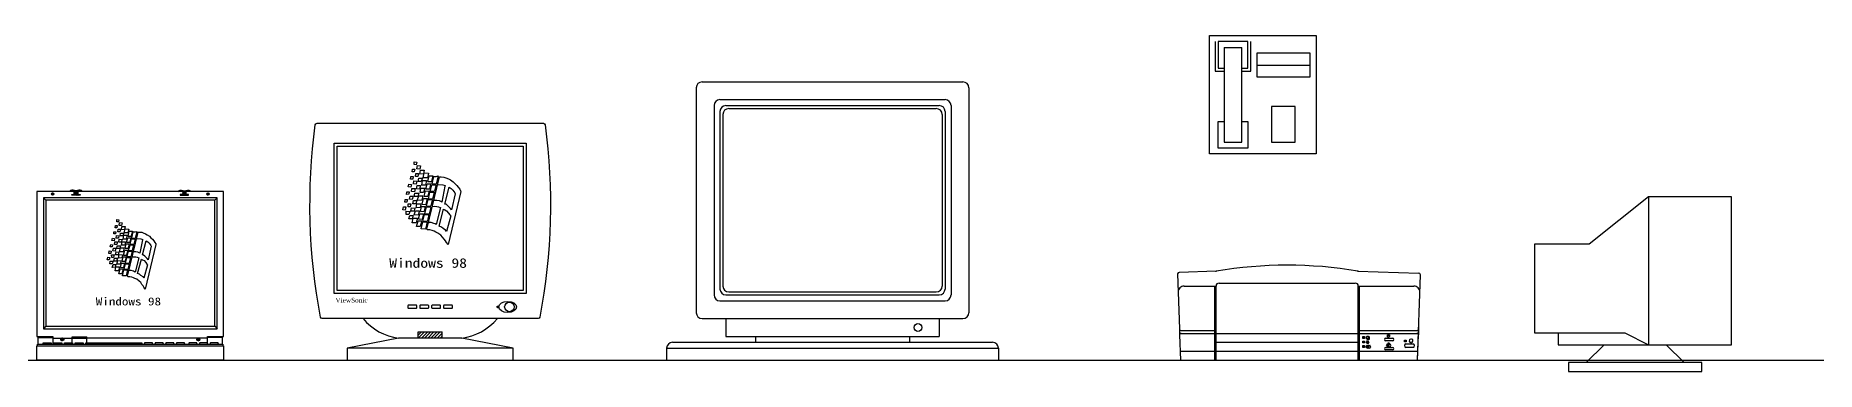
# Model space of a CAD drawing. Header units: millimetres. Extents: x 4513 to 24862, y 3359 to 11488.
# Drawn here: x 11049 to 14054, y 3361 to 3929 of the extents above; entities that cross this region are included whole.
import ezdxf

# ---------------------------------------------------------------- set-up
doc = ezdxf.new("R2010")
doc.units = ezdxf.units.MM
doc.layers.add('dwgmodels.com', color=169, linetype='Continuous')
doc.styles.add('STYLE1', font='SimSun.ttf')
doc.styles.add('STYLE4', font='dutcheb.ttf')
pattern_1 = [(45, (-44712.5868, 5812.0847), (-0.883883476, 0.883883476), [])]
pattern_2 = [(45, (-44712.5868, 5815.0847), (-0.883883476, 0.883883476), [])]

msp = doc.modelspace()

# ---------------------------------------------------------------- hatches: boundary and pattern name
h = msp.add_hatch()
h.set_pattern_fill('ANSI31', color=256, scale=10, style=0)
h.set_pattern_definition(pattern_1)
edge = h.paths.add_edge_path()
edge.add_arc((11078.1, 3660.6), 2, 0, 360)
h = msp.add_hatch()
h.set_pattern_fill('ANSI31', color=256, scale=10, style=0)
h.set_pattern_definition(pattern_1)
h.paths.add_polyline_path([(11110.6, 3660.1), (11114.6, 3660.1), (11114.6, 3663.6), (11120.6, 3663.6), (11120.6, 3660.1), (11124.6, 3660.1), (11124.6, 3658.6), (11110.6, 3658.6)])
h = msp.add_hatch()
h.set_pattern_fill('ANSI31', color=256, scale=10, style=0)
h.set_pattern_definition(pattern_1)
h.paths.add_polyline_path([(11307.6, 3660.1), (11303.6, 3660.1), (11303.6, 3663.6), (11297.6, 3663.6), (11297.6, 3660.1), (11293.6, 3660.1), (11293.6, 3658.6), (11307.6, 3658.6)])
h = msp.add_hatch()
h.set_pattern_fill('ANSI31', color=256, scale=10, style=0)
h.set_pattern_definition(pattern_1)
edge = h.paths.add_edge_path()
edge.add_arc((11340.1, 3660.6), 2, 0, 360)
h = msp.add_hatch()
h.set_pattern_fill('ANSI31,_O', color=256, scale=30)
h.set_pattern_definition([(45, (-44211.6177, 7999.9335), (-2.65165043, 2.65165043), [])])
h.paths.add_polyline_path([(11735.5, 3417.2), (11735.5, 3427.8), (11695, 3427.8), (11695, 3417.2)])
h = msp.add_hatch()
h.set_pattern_fill('ANSI31', color=256, scale=10, style=0)
h.set_pattern_definition(pattern_2)
edge = h.paths.add_edge_path()
edge.add_arc((11094.4, 3415.1), 2.5, 0, 360)
h = msp.add_hatch()
h.set_pattern_fill('ANSI31', color=256, scale=10, style=0)
h.set_pattern_definition(pattern_2)
edge = h.paths.add_edge_path()
edge.add_arc((11323.8, 3415.1), 2.5, 0, 360)
h = msp.add_hatch(color=256)
h.paths.add_polyline_path([(13289.2, 3416.4), (13292.2, 3416.4), (13292.2, 3419.7), (13289.2, 3419.7)])
h.paths.add_polyline_path([(13289.2, 3412.3), (13289.2, 3409.1), (13292.2, 3409.1), (13292.2, 3412.3)])
h.paths.add_polyline_path([(13292.2, 3404.7), (13289.2, 3404.7), (13289.2, 3401.4), (13292.2, 3401.4)])
for points in [[(13294.7, 3402.2, 0.583057), (13297.5, 3400.7, -0.254021), (13296.7, 3402.2), (13297.5, 3403.9), (13296.6, 3405.8)], [(13296.3, 3419.6), (13296.3, 3420.7), (13295.3, 3419.6)], [(13299, 3409.9), (13297.2, 3413.5), (13295.4, 3409.9, 0.982611)], [(13299.5, 3403.9), (13298.5, 3405.8), (13296.7, 3402.2, 0.587102), (13299.5, 3400.7, -0.250815), (13298.6, 3402.2)], [(13329.1, 3404.5, 0.583057), (13331.8, 3403, -0.254021), (13331, 3404.5), (13331.8, 3406.2), (13330.9, 3408.1)], [(13333.8, 3406.1), (13332.8, 3408.1), (13331, 3404.5, 0.587102), (13333.8, 3403, -0.250815), (13332.9, 3404.5)], [(13332.2, 3409), (13332.2, 3409.5), (13331.8, 3409.5), (13331.8, 3409), (13331.5, 3409), (13332, 3408.1), (13332.5, 3409)], [(13332.5, 3422.4), (13332.5, 3423), (13332.2, 3423), (13332.2, 3422.4), (13331.9, 3422.4), (13332.3, 3421.7), (13332.8, 3422.4)], [(13333, 3408.7), (13333, 3408.1), (13333.3, 3408.1), (13333.3, 3408.7), (13333.6, 3408.7), (13333.2, 3409.5), (13332.6, 3408.7)]]:
    msp.add_hatch(color=256).paths.add_polyline_path(points)

# ---------------------------------------------------------------- linework, layer by layer
for p, q in [((13030.1, 3928.5), (13210.1, 3928.5)), ((13030.1, 3728.5), (13030.1, 3928.5)), ((13040.1, 3918.5), (13040.1, 3868.5)), ((13095.1, 3918.5), (13045.1, 3918.5)), ((13045.1, 3918.5), (13045.1, 3873.5)), ((13055.1, 3908.5), (13085.1, 3908.5)), ((13055.1, 3908.5), (13055.1, 3748.5)), ((13085.1, 3748.5), (13085.1, 3908.5)), ((13095.1, 3873.5), (13095.1, 3918.5)), ((13100.1, 3868.5), (13100.1, 3918.5)), ((13210.1, 3928.5), (13210.1, 3728.5)), ((13110.1, 3898.5), (13110.1, 3858.5)), ((13200.1, 3898.5), (13110.1, 3898.5)), ((13110.1, 3878.5), (13200.1, 3878.5)), ((13200.1, 3858.5), (13200.1, 3898.5)), ((12174.2, 3850.2), (12614.2, 3850.2)), ((13040.1, 3868.5), (13055.1, 3868.5)), ((13045.1, 3873.5), (13055.1, 3873.5)), ((13085.1, 3873.5), (13095.1, 3873.5)), ((13085.1, 3868.5), (13100.1, 3868.5)), ((13110.1, 3858.5), (13200.1, 3858.5)), ((12164.2, 3840.2), (12164.2, 3460.2)), ((12204.2, 3820.2), (12584.2, 3820.2)), ((12624.2, 3840.2), (12624.2, 3460.2)), ((12194.2, 3810.2), (12194.2, 3490.2)), ((12204.2, 3800.2), (12204.2, 3500.2)), ((12209.2, 3795.2), (12209.2, 3505.2)), ((12214.2, 3810.2), (12574.2, 3810.2)), ((12219.2, 3805.2), (12569.2, 3805.2)), ((12579.2, 3795.2), (12579.2, 3505.2)), ((12584.2, 3800.2), (12584.2, 3500.2)), ((12594.2, 3810.2), (12594.2, 3490.2)), ((13135.1, 3808.5), (13135.1, 3748.5)), ((13175.1, 3808.5), (13135.1, 3808.5)), ((13175.1, 3748.5), (13175.1, 3808.5)), ((13045.1, 3738.5), (13045.1, 3783.5)), ((13045.1, 3783.5), (13055.1, 3783.5)), ((13085.1, 3783.5), (13095.1, 3783.5)), ((13095.1, 3783.5), (13095.1, 3738.5)), ((13210.1, 3728.5), (13030.1, 3728.5)), ((13095.1, 3738.5), (13045.1, 3738.5)), ((13055.1, 3748.5), (13085.1, 3748.5)), ((13135.1, 3748.5), (13175.1, 3748.5)), ((11685.1, 3698.5), (11685.5, 3702.9)), ((11688.4, 3698.3), (11685.1, 3698.5)), ((11685.5, 3702.9), (11689.3, 3702.9)), ((11688.2, 3710.5), (11688.4, 3715.1)), ((11691.4, 3710.1), (11688.2, 3710.5)), ((11688.4, 3715.1), (11692.6, 3714.5)), ((11689.3, 3702.9), (11688.4, 3698.3)), ((11692.6, 3714.5), (11691.4, 3710.1)), ((11692.8, 3703.4), (11693.7, 3708.8)), ((11697.9, 3702.9), (11692.8, 3703.4)), ((11693.7, 3708.8), (11699.1, 3708.6)), ((11697.7, 3694.5), (11698.7, 3701)), ((11699.1, 3708.6), (11697.9, 3702.9)), ((11698.7, 3701), (11705, 3701)), ((11703.4, 3688.1), (11705.3, 3696.4)), ((11705, 3701), (11703.8, 3695)), ((11705.3, 3696.4), (11712.6, 3695.8)), ((11678.3, 3672.7), (11679.4, 3677.3)), ((11682.8, 3672.3), (11678.3, 3672.7)), ((11679.4, 3677.3), (11683.8, 3677.1)), ((11682.1, 3685.9), (11682.5, 3690.3)), ((11685.7, 3685.9), (11682.1, 3685.9)), ((11682.5, 3690.3), (11686.5, 3690.3)), ((11683.8, 3677.1), (11682.8, 3672.3)), ((11683.6, 3665.1), (11684.2, 3670.2)), ((11684.2, 3670.2), (11689.9, 3670)), ((11686.5, 3690.3), (11685.7, 3685.9)), ((11687, 3677.7), (11687.6, 3683)), ((11691.6, 3677.3), (11687, 3677.7)), ((11687.6, 3683), (11692.6, 3682.4)), ((11689.9, 3670), (11688.6, 3664.5)), ((11690.3, 3690.1), (11690.9, 3695.6)), ((11694.5, 3690.1), (11690.3, 3690.1)), ((11690.9, 3695.6), (11695.6, 3695.6)), ((11692.6, 3682.4), (11691.6, 3677.3)), ((11692.2, 3669.3), (11693.3, 3675.2)), ((11697.2, 3669.1), (11692.2, 3669.3)), ((11693.3, 3675.2), (11698.9, 3675)), ((11695.6, 3695.6), (11694.5, 3690.1)), ((11694.7, 3682.1), (11696, 3687.8)), ((11700.2, 3682.1), (11694.7, 3682.1)), ((11696, 3687.8), (11702.1, 3687.8)), ((11698.9, 3675), (11697.2, 3669.1)), ((11703.8, 3695), (11697.7, 3694.5)), ((11698.1, 3663.3), (11699.3, 3670.4)), ((11699.3, 3670.4), (11706.1, 3670.4)), ((11702.1, 3687.8), (11700.2, 3682.1)), ((11701, 3675.6), (11702.5, 3683.4)), ((11707.3, 3675.9), (11701, 3675.6)), ((11702.5, 3683.4), (11709.2, 3683.4)), ((11710.7, 3688.3), (11703.4, 3688.1)), ((11706.1, 3670.4), (11704.2, 3663.3)), ((11709.2, 3683.4), (11707.3, 3675.9)), ((11708.1, 3669.5), (11710.2, 3678.2)), ((11708.1, 3669.5), (11714.3, 3669.5)), ((11709.6, 3601.1), (11730.9, 3689.8)), ((11710.2, 3678.2), (11716.4, 3677.9)), ((11712.6, 3695.8), (11710.7, 3688.3)), ((11711.1, 3681.8), (11713.4, 3691.5)), ((11711.1, 3681.8), (11717.3, 3681.7)), ((11713.4, 3691.5), (11719.7, 3691.5)), ((11716.4, 3677.9), (11714.3, 3669.5)), ((11715.2, 3665.3), (11717.9, 3676.4)), ((11719.7, 3691.5), (11717.3, 3681.7)), ((11717.9, 3676.4), (11725.1, 3676.2)), ((11718.3, 3678.2), (11721.2, 3690.2)), ((11718.3, 3678.2), (11725.4, 3677.7)), ((11721.2, 3690.2), (11725.1, 3690.6)), ((11725.1, 3676.2), (11722.4, 3665.3)), ((11725.1, 3690.6), (11728.6, 3691.2)), ((11728.6, 3691.2), (11725.4, 3677.7)), ((11727.8, 3676.7), (11736.5, 3676)), ((11730.9, 3689.8), (11733.7, 3689.8)), ((11733.7, 3689.8), (11738.5, 3689.3)), ((11740.1, 3674), (11734.9, 3647.1)), ((11736.5, 3676), (11740.4, 3675.1)), ((11738.5, 3689.3), (11741.5, 3688.2)), ((11739.7, 3643.6), (11747, 3672.1)), ((11740.4, 3675.1), (11740.1, 3674)), ((11741.5, 3688.2), (11746.1, 3686.4)), ((11746.1, 3686.4), (11749.6, 3684.5)), ((11747, 3672.1), (11750.5, 3669.8)), ((11749.6, 3684.5), (11754.2, 3681.3)), ((11750.5, 3669.8), (11753.2, 3667.3)), ((11753.2, 3667.3), (11755.1, 3664.8)), ((11754.2, 3681.3), (11756.7, 3678.3)), ((11756.7, 3678.3), (11760.4, 3675.3)), ((11760.4, 3675.3), (11762.4, 3672.3)), ((11762.4, 3672.3), (11765, 3668.9)), ((11765, 3668.9), (11766.6, 3665.9)), ((11066.6, 3650.2), (11062.6, 3654.2)), ((11351.6, 3650.2), (11355.6, 3654.2)), ((11668.9, 3634.3), (11670.4, 3639.1)), ((11670.4, 3639.1), (11674.4, 3638.9)), ((11672.5, 3646.9), (11673.1, 3651.7)), ((11676, 3646.9), (11672.5, 3646.9)), ((11674.4, 3638.9), (11672.9, 3633.7)), ((11673.1, 3651.7), (11677.1, 3651.5)), ((11675, 3659.9), (11676, 3664.5)), ((11679, 3660.3), (11675, 3659.9)), ((11676, 3664.5), (11680, 3664.3)), ((11677.1, 3651.5), (11676, 3646.9)), ((11678.1, 3638.9), (11677.9, 3644.2)), ((11677.9, 3644.2), (11682.8, 3643.9)), ((11681.7, 3638.9), (11678.1, 3638.9)), ((11680, 3664.3), (11679, 3660.3)), ((11680.4, 3652.3), (11681.7, 3657.2)), ((11684.9, 3651.5), (11680.4, 3652.3)), ((11681.7, 3657.2), (11686.3, 3657.2)), ((11682.8, 3643.9), (11681.7, 3638.9)), ((11682.5, 3631.6), (11683.8, 3637.2)), ((11688.6, 3664.5), (11683.6, 3665.1)), ((11683.8, 3637.2), (11689.5, 3637)), ((11686.3, 3657.2), (11684.9, 3651.5)), ((11685.9, 3643.9), (11687, 3649.8)), ((11691.2, 3644.2), (11685.9, 3643.9)), ((11687, 3649.8), (11692.6, 3649.6)), ((11689.5, 3637), (11688, 3631.6)), ((11688.4, 3656.5), (11689.3, 3662.4)), ((11694.3, 3656.5), (11688.4, 3656.5)), ((11689.3, 3662.4), (11696, 3662.4)), ((11692.6, 3649.6), (11691.2, 3644.2)), ((11691.6, 3637.6), (11692.8, 3644.4)), ((11698.5, 3637.9), (11691.6, 3637.6)), ((11692.8, 3644.4), (11699.8, 3644.2)), ((11693.5, 3650), (11696, 3657.8)), ((11701.4, 3650.2), (11693.5, 3650)), ((11696, 3662.4), (11694.3, 3656.5)), ((11696, 3657.8), (11703.1, 3657.8)), ((11704.2, 3663.3), (11698.1, 3663.3)), ((11699.8, 3644.2), (11698.5, 3637.9)), ((11698.7, 3631.4), (11700.8, 3639.9)), ((11700.8, 3639.9), (11707, 3639.9)), ((11703.1, 3657.8), (11701.4, 3650.2)), ((11701.7, 3643.4), (11704.1, 3653.3)), ((11701.7, 3643.4), (11707.8, 3643.2)), ((11704.1, 3653.3), (11710.3, 3653.1)), ((11707, 3639.9), (11704.9, 3631.5)), ((11705.1, 3657.2), (11707.2, 3666.1)), ((11705.1, 3657.2), (11711.3, 3657.1)), ((11706, 3627.4), (11708.8, 3638.9)), ((11707.2, 3666.1), (11713.4, 3665.8)), ((11710.3, 3653.1), (11707.8, 3643.2)), ((11708.8, 3638.9), (11716.1, 3638.7)), ((11709.2, 3640.3), (11711.9, 3651.6)), ((11709.2, 3640.3), (11716.5, 3640.5)), ((11713.4, 3665.8), (11711.3, 3657.1)), ((11711.9, 3651.6), (11719.1, 3651.4)), ((11712.2, 3652.7), (11714.9, 3664)), ((11712.2, 3652.7), (11719.4, 3652.5)), ((11716.1, 3638.7), (11713.4, 3627.4)), ((11714.8, 3664), (11722.1, 3663.8)), ((11715.2, 3665.3), (11722.4, 3665.3)), ((11719.1, 3651.4), (11716.5, 3640.5)), ((11718.9, 3639.9), (11722.9, 3640)), ((11722.1, 3663.8), (11719.4, 3652.5)), ((11723.4, 3649.8), (11721.3, 3649.9)), ((11722.9, 3640), (11726.6, 3639.7)), ((11726.6, 3649.8), (11723.4, 3649.8)), ((11723.9, 3663.7), (11724, 3663.7)), ((11732.8, 3638.1), (11725.4, 3609.2)), ((11730.7, 3649.4), (11726.6, 3649.8)), ((11726.6, 3639.7), (11729.3, 3639.3)), ((11729.3, 3639.3), (11732.3, 3638.1)), ((11733, 3648.2), (11730.7, 3649.4)), ((11732.3, 3638.1), (11732.8, 3638.1)), ((11734.9, 3647.1), (11733, 3648.2)), ((11742, 3643.4), (11739.7, 3643.6)), ((11744.7, 3641.6), (11742, 3643.4)), ((11746.8, 3639.3), (11744.7, 3641.6)), ((11766.8, 3664.8), (11745.4, 3575.2)), ((11749.6, 3636.3), (11746.8, 3639.3)), ((11751.2, 3634), (11749.6, 3636.3)), ((11757.4, 3661.3), (11751.2, 3634)), ((11755.1, 3664.8), (11756.9, 3662.7)), ((11756.9, 3662.7), (11757.4, 3661.3)), ((11766.6, 3665.9), (11766.8, 3664.8)), ((11183.7, 3603.8), (11184, 3607.5)), ((11184, 3607.5), (11187.2, 3607.5)), ((11186.3, 3613.8), (11186.5, 3617.7)), ((11189, 3613.5), (11186.3, 3613.8)), ((11186.5, 3617.7), (11190, 3617.2)), ((11187.2, 3607.5), (11186.5, 3603.6)), ((11190, 3617.2), (11189, 3613.5)), ((11190.2, 3607.8), (11190.9, 3612.4)), ((11194.4, 3607.5), (11190.2, 3607.8)), ((11190.9, 3612.4), (11195.5, 3612.2)), ((11195.5, 3612.2), (11194.4, 3607.5)), ((11672.9, 3633.7), (11668.9, 3634.3)), ((11674.6, 3626.1), (11674.8, 3631.6)), ((11679.2, 3625.9), (11674.6, 3626.1)), ((11674.8, 3631.6), (11680.7, 3631.4)), ((11679, 3618.8), (11680.7, 3624.6)), ((11685.1, 3619), (11679, 3618.8)), ((11680.7, 3631.4), (11679.2, 3625.9)), ((11680.7, 3624.6), (11686.5, 3624.4)), ((11688, 3631.6), (11682.5, 3631.6)), ((11684.9, 3612), (11686.5, 3620)), ((11691.8, 3612), (11684.9, 3612)), ((11686.5, 3624.4), (11685.1, 3619)), ((11686.5, 3620), (11693.9, 3619.8)), ((11688.4, 3625.3), (11690.3, 3632.6)), ((11695.1, 3625.1), (11688.4, 3625.3)), ((11690.3, 3632.6), (11697, 3632.2)), ((11693.9, 3619.8), (11691.8, 3612)), ((11692.4, 3605.6), (11694.9, 3615.6)), ((11694.9, 3615.6), (11701, 3615.4)), ((11697, 3632.2), (11695.1, 3625.1)), ((11695.6, 3618.6), (11697.7, 3627.2)), ((11695.6, 3618.6), (11701.7, 3618.5)), ((11697.7, 3627.2), (11703.9, 3627.2)), ((11701, 3615.4), (11698.6, 3605.6)), ((11698.7, 3631.4), (11704.9, 3631.5)), ((11699.9, 3601.9), (11702.8, 3613.9)), ((11703.9, 3627.2), (11701.7, 3618.5)), ((11702.8, 3613.9), (11710.1, 3613.7)), ((11703, 3615.1), (11705.7, 3626.1)), ((11703, 3615.1), (11710.5, 3615.4)), ((11705.7, 3626.1), (11713.1, 3626.1)), ((11706, 3627.4), (11713.4, 3627.4)), ((11710.1, 3613.7), (11707.2, 3601.5)), ((11713.1, 3626.1), (11710.5, 3615.4)), ((11712.3, 3612.6), (11713, 3612.6)), ((11712.6, 3612.6), (11713.5, 3612.6)), ((11716.9, 3612.4), (11712.6, 3612.6)), ((11721.5, 3611.2), (11716.9, 3612.4)), ((11723.6, 3610.1), (11721.5, 3611.2)), ((11725.4, 3609.2), (11723.6, 3610.1)), ((11730.3, 3606.2), (11737.8, 3635.4)), ((11734.2, 3604.8), (11730.3, 3606.2)), ((11737.8, 3635.4), (11739.9, 3634.2)), ((11739.9, 3634.2), (11742.9, 3632.4)), ((11749.8, 3624.1), (11742.7, 3597.2)), ((11742.9, 3632.4), (11746.3, 3628.5)), ((11746.3, 3628.5), (11748.4, 3625.3)), ((11748.4, 3625.3), (11749.8, 3624.1)), ((11178, 3582.1), (11178.9, 3586)), ((11181.7, 3581.7), (11178, 3582.1)), ((11178.9, 3586), (11182.6, 3585.8)), ((11181.2, 3593.2), (11181.6, 3596.9)), ((11184.2, 3593.2), (11181.2, 3593.2)), ((11181.6, 3596.9), (11184.9, 3596.9)), ((11182.6, 3585.8), (11181.7, 3581.7)), ((11182.4, 3575.7), (11183, 3580)), ((11183, 3580), (11187.7, 3579.8)), ((11186.5, 3603.6), (11183.7, 3603.8)), ((11184.9, 3596.9), (11184.2, 3593.2)), ((11185.3, 3586.3), (11185.8, 3590.7)), ((11189.1, 3586), (11185.3, 3586.3)), ((11185.8, 3590.7), (11190, 3590.2)), ((11187.7, 3579.8), (11186.7, 3575.2)), ((11188.1, 3596.7), (11188.6, 3601.3)), ((11191.6, 3596.7), (11188.1, 3596.7)), ((11188.6, 3601.3), (11192.5, 3601.3)), ((11190, 3590.2), (11189.1, 3586)), ((11189.7, 3579.3), (11190.6, 3584.2)), ((11193.9, 3579.1), (11189.7, 3579.3)), ((11190.6, 3584.2), (11195.3, 3584)), ((11192.5, 3601.3), (11191.6, 3596.7)), ((11191.8, 3590), (11192.9, 3594.8)), ((11196.4, 3590), (11191.8, 3590)), ((11192.9, 3594.8), (11198, 3594.8)), ((11195.3, 3584), (11193.9, 3579.1)), ((11194.3, 3600.4), (11195.1, 3605.9)), ((11199.4, 3600.8), (11194.3, 3600.4)), ((11194.6, 3574.2), (11195.7, 3580.2)), ((11195.1, 3605.9), (11200.4, 3605.9)), ((11195.7, 3580.2), (11201.3, 3580.2)), ((11198, 3594.8), (11196.4, 3590)), ((11197.1, 3584.6), (11198.3, 3591.1)), ((11202.4, 3584.7), (11197.1, 3584.6)), ((11198.3, 3591.1), (11204, 3591.1)), ((11199, 3595), (11200.6, 3602)), ((11205.2, 3595.2), (11199, 3595)), ((11200.4, 3605.9), (11199.4, 3600.8)), ((11201.3, 3580.2), (11199.7, 3574.2)), ((11200.5, 3569.1), (11202.3, 3576.5)), ((11200.6, 3602), (11206.8, 3601.5)), ((11202.3, 3576.5), (11207.5, 3576.3)), ((11204, 3591.1), (11202.4, 3584.7)), ((11203, 3579.4), (11204.8, 3586.7)), ((11203, 3579.4), (11208.3, 3579.4)), ((11204.3, 3522), (11222.2, 3596.5)), ((11204.8, 3586.7), (11210, 3586.5)), ((11206.8, 3601.5), (11205.2, 3595.2)), ((11205.5, 3589.7), (11207.5, 3597.9)), ((11205.5, 3589.7), (11210.8, 3589.6)), ((11207.5, 3576.3), (11205.7, 3569)), ((11207.5, 3597.9), (11212.8, 3597.9)), ((11210, 3586.5), (11208.3, 3579.4)), ((11209, 3575.8), (11211.3, 3585.2)), ((11212.8, 3597.9), (11210.8, 3589.6)), ((11211.3, 3585.2), (11217.3, 3585.1)), ((11211.6, 3586.7), (11214.1, 3596.8)), ((11211.6, 3586.7), (11217.6, 3586.3)), ((11214.1, 3596.8), (11217.3, 3597.1)), ((11217.3, 3585.1), (11215.1, 3575.9)), ((11217.3, 3597.1), (11220.3, 3597.6)), ((11220.3, 3597.6), (11217.6, 3586.3)), ((11219.6, 3585.5), (11226.9, 3584.9)), ((11222.2, 3596.5), (11224.5, 3596.5)), ((11224.5, 3596.5), (11228.6, 3596.1)), ((11229.9, 3583.1), (11225.5, 3560.6)), ((11226.9, 3584.9), (11230.1, 3584.1)), ((11228.6, 3596.1), (11231.1, 3595.1)), ((11229.6, 3557.7), (11235.7, 3581.6)), ((11230.1, 3584.1), (11229.9, 3583.1)), ((11231.1, 3595.1), (11235, 3593.6)), ((11235, 3593.6), (11237.9, 3592)), ((11235.7, 3581.6), (11238.6, 3579.7)), ((11237.9, 3592), (11241.7, 3589.3)), ((11238.6, 3579.7), (11241, 3577.5)), ((11241, 3577.5), (11242.5, 3575.4)), ((11241.7, 3589.3), (11243.8, 3586.8)), ((11243.8, 3586.8), (11246.9, 3584.3)), ((11246.9, 3584.3), (11248.7, 3581.8)), ((11248.7, 3581.8), (11250.8, 3578.9)), ((11250.8, 3578.9), (11252.1, 3576.4)), ((11252.1, 3576.4), (11252.3, 3575.4)), ((11698.6, 3605.6), (11692.4, 3605.6)), ((11707.2, 3601.6), (11699.9, 3601.9)), ((11710.3, 3600), (11709.6, 3601.1)), ((11714.6, 3600), (11710.3, 3600)), ((11718.3, 3599.1), (11714.6, 3600)), ((11722, 3597.9), (11718.3, 3599.1)), ((11724.7, 3596.5), (11722, 3597.9)), ((11728.4, 3594.7), (11724.7, 3596.5)), ((11733.2, 3591.3), (11728.4, 3594.7)), ((11736.2, 3588), (11733.2, 3591.3)), ((11736.9, 3602.7), (11734.2, 3604.8)), ((11738.8, 3584.6), (11736.2, 3588)), ((11741.1, 3599.5), (11736.9, 3602.7)), ((11741.1, 3581.8), (11738.8, 3584.6)), ((11742.7, 3597.2), (11741.1, 3599.5)), ((11742.7, 3578.9), (11741.1, 3581.8)), ((11745.4, 3575.2), (11742.7, 3578.9)), ((11170.1, 3549.8), (11171.3, 3553.9)), ((11173.4, 3549.3), (11170.1, 3549.8)), ((11171.3, 3553.9), (11174.7, 3553.7)), ((11173.1, 3560.4), (11173.6, 3564.5)), ((11176.1, 3560.4), (11173.1, 3560.4)), ((11174.7, 3553.7), (11173.4, 3549.3)), ((11173.6, 3564.5), (11177, 3564.3)), ((11174.9, 3542.9), (11175, 3547.5)), ((11175, 3547.5), (11180, 3547.4)), ((11175.2, 3571.3), (11176.1, 3575.2)), ((11178.6, 3571.7), (11175.2, 3571.3)), ((11176.1, 3575.2), (11179.4, 3575)), ((11177, 3564.3), (11176.1, 3560.4)), ((11177.9, 3553.7), (11177.7, 3558.1)), ((11177.7, 3558.1), (11181.7, 3557.9)), ((11180.9, 3553.7), (11177.9, 3553.7)), ((11179.4, 3575), (11178.6, 3571.7)), ((11180, 3547.4), (11178.7, 3542.8)), ((11179.8, 3565), (11180.9, 3569)), ((11183.5, 3564.3), (11179.8, 3565)), ((11180.9, 3569), (11184.7, 3569)), ((11181.7, 3557.9), (11180.9, 3553.7)), ((11181.6, 3547.5), (11182.6, 3552.3)), ((11186.1, 3547.5), (11181.6, 3547.5)), ((11186.7, 3575.2), (11182.4, 3575.7)), ((11182.6, 3552.3), (11187.4, 3552.1)), ((11184.7, 3569), (11183.5, 3564.3)), ((11184.4, 3557.9), (11185.3, 3562.9)), ((11188.8, 3558.1), (11184.4, 3557.9)), ((11185.3, 3562.9), (11190, 3562.7)), ((11187.4, 3552.1), (11186.1, 3547.5)), ((11186.5, 3568.5), (11187.2, 3573.4)), ((11191.4, 3568.5), (11186.5, 3568.5)), ((11186.5, 3542.2), (11188.1, 3548.4)), ((11187.2, 3573.4), (11192.9, 3573.4)), ((11188.1, 3548.4), (11193.7, 3548.1)), ((11190, 3562.7), (11188.8, 3558.1)), ((11189.1, 3552.6), (11190.2, 3558.3)), ((11195, 3552.8), (11189.1, 3552.6)), ((11190.2, 3558.3), (11196, 3558.1)), ((11190.7, 3563), (11192.9, 3569.6)), ((11197.4, 3563.2), (11190.7, 3563)), ((11192.9, 3573.4), (11191.4, 3568.5)), ((11193.7, 3548.1), (11192.1, 3542.1)), ((11192.9, 3569.6), (11198.9, 3569.6)), ((11199.7, 3574.2), (11194.6, 3574.2)), ((11196, 3558.1), (11195, 3552.8)), ((11195.2, 3547.4), (11196.9, 3554.5)), ((11195.2, 3547.4), (11200.4, 3547.5)), ((11196.9, 3554.5), (11202.1, 3554.5)), ((11198.9, 3569.6), (11197.4, 3563.2)), ((11197.6, 3557.5), (11199.7, 3565.8)), ((11197.6, 3557.5), (11202.8, 3557.3)), ((11199.7, 3565.8), (11204.9, 3565.6)), ((11202.1, 3554.5), (11200.4, 3547.5)), ((11200.5, 3569.1), (11205.7, 3569)), ((11201.3, 3544.1), (11203.6, 3553.7)), ((11204.9, 3565.6), (11202.8, 3557.3)), ((11203.6, 3553.7), (11209.7, 3553.6)), ((11203.9, 3554.9), (11206.2, 3564.3)), ((11203.9, 3554.9), (11210.1, 3555)), ((11206.2, 3564.3), (11212.3, 3564.2)), ((11206.4, 3565.3), (11208.7, 3574.8)), ((11206.4, 3565.3), (11212.5, 3565.1)), ((11209.7, 3553.6), (11207.5, 3544.1)), ((11208.7, 3574.8), (11214.8, 3574.6)), ((11209, 3575.8), (11215.1, 3575.9)), ((11212.3, 3564.2), (11210.1, 3555)), ((11212.1, 3554.5), (11215.5, 3554.6)), ((11214.8, 3574.6), (11212.5, 3565.1)), ((11215.9, 3562.9), (11214.1, 3563)), ((11215.5, 3554.6), (11218.6, 3554.4)), ((11218.6, 3562.9), (11215.9, 3562.9)), ((11216.3, 3574.6), (11216.4, 3574.6)), ((11223.8, 3553), (11217.6, 3528.7)), ((11222, 3562.5), (11218.6, 3562.9)), ((11218.6, 3554.4), (11220.9, 3554)), ((11220.9, 3554), (11223.4, 3553)), ((11221.6, 3526.2), (11228, 3550.7)), ((11224, 3561.5), (11222, 3562.5)), ((11223.4, 3553), (11223.8, 3553)), ((11225.5, 3560.6), (11224, 3561.5)), ((11228, 3550.7), (11229.8, 3549.8)), ((11231.5, 3557.5), (11229.6, 3557.7)), ((11229.8, 3549.8), (11232.3, 3548.2)), ((11233.8, 3555.9), (11231.5, 3557.5)), ((11232.3, 3548.2), (11235.2, 3544.9)), ((11235.5, 3554), (11233.8, 3555.9)), ((11252.3, 3575.4), (11234.4, 3500.2)), ((11237.9, 3551.5), (11235.5, 3554)), ((11239.2, 3549.6), (11237.9, 3551.5)), ((11244.4, 3572.5), (11239.2, 3549.6)), ((11242.5, 3575.4), (11244, 3573.7)), ((11244, 3573.7), (11244.4, 3572.5)), ((11178.7, 3542.8), (11174.9, 3542.9)), ((11178.6, 3536.8), (11180, 3541.7)), ((11183.7, 3537), (11178.6, 3536.8)), ((11180, 3541.7), (11184.9, 3541.5)), ((11183.5, 3531.1), (11184.9, 3537.8)), ((11189.3, 3531.1), (11183.5, 3531.1)), ((11184.9, 3541.5), (11183.7, 3537)), ((11184.9, 3537.8), (11191.1, 3537.7)), ((11192.1, 3542.1), (11186.5, 3542.2)), ((11191.1, 3537.7), (11189.3, 3531.1)), ((11189.9, 3525.7), (11191.9, 3534.1)), ((11195, 3525.7), (11189.9, 3525.7)), ((11191.9, 3534.1), (11197, 3533.9)), ((11192.5, 3536.7), (11194.3, 3543.9)), ((11192.5, 3536.7), (11197.7, 3536.6)), ((11194.3, 3543.9), (11199.5, 3543.9)), ((11197, 3533.9), (11195, 3525.7)), ((11196.1, 3522.7), (11198.5, 3532.7)), ((11202.3, 3522.3), (11196.1, 3522.7)), ((11199.5, 3543.9), (11197.7, 3536.6)), ((11198.5, 3532.7), (11204.7, 3532.5)), ((11198.8, 3533.7), (11201, 3542.9)), ((11198.8, 3533.7), (11205.1, 3534)), ((11201, 3542.9), (11207.2, 3542.9)), ((11201.3, 3544.1), (11207.5, 3544.1)), ((11204.7, 3532.5), (11202.3, 3522.3)), ((11204.8, 3521), (11204.3, 3522)), ((11208.5, 3521), (11204.8, 3521)), ((11207.2, 3542.9), (11205.1, 3534)), ((11206.6, 3531.6), (11207.2, 3531.6)), ((11210.4, 3531.4), (11206.8, 3531.6)), ((11206.8, 3531.6), (11207.5, 3531.6)), ((11211.6, 3520.2), (11208.5, 3521)), ((11214.3, 3530.5), (11210.4, 3531.4)), ((11214.7, 3519.3), (11211.6, 3520.2)), ((11216, 3529.5), (11214.3, 3530.5)), ((11217, 3518.1), (11214.7, 3519.3)), ((11217.6, 3528.7), (11216, 3529.5)), ((11220.1, 3516.6), (11217, 3518.1)), ((11224.2, 3513.7), (11220.1, 3516.6)), ((11224.9, 3525.1), (11221.6, 3526.2)), ((11227.2, 3523.3), (11224.9, 3525.1)), ((11230.7, 3520.6), (11227.2, 3523.3)), ((11232.1, 3518.7), (11230.7, 3520.6)), ((11238.1, 3541.3), (11232.1, 3518.7)), ((11235.2, 3544.9), (11236.9, 3542.2)), ((11236.9, 3542.2), (11238.1, 3541.3)), ((12976.6, 3525.6), (12979.7, 3432.7)), ((13041.5, 3530.3), (12979, 3528.2)), ((13280.8, 3530.4), (13383.8, 3526.9)), ((13381.4, 3380.2), (13386.2, 3524.4)), ((11226.7, 3511), (11224.2, 3513.7)), ((11228.8, 3508.1), (11226.7, 3511)), ((11230.7, 3505.8), (11228.8, 3508.1)), ((11232.1, 3503.3), (11230.7, 3505.8)), ((11234.4, 3500.2), (11232.1, 3503.3)), ((12214.2, 3490.2), (12574.2, 3490.2)), ((12219.2, 3495.2), (12569.2, 3495.2)), ((12987.6, 3505.2), (13041.4, 3505.2)), ((13039.4, 3380.2), (13039.4, 3505.2)), ((13041.4, 3380.2), (13041.4, 3505.2)), ((13046.4, 3510.2), (13276.4, 3510.2)), ((13281.4, 3505.2), (13375.3, 3505.2)), ((13281.4, 3380.2), (13281.4, 3505.2)), ((13283.4, 3380.2), (13283.4, 3505.2)), ((12204.2, 3480.2), (12584.2, 3480.2)), ((11066.6, 3437.2), (11062.6, 3433.2)), ((11351.6, 3437.2), (11355.6, 3433.2)), ((11695, 3427.8), (11735.5, 3427.8)), ((11695, 3417.2), (11695, 3427.8)), ((11735.5, 3417.2), (11735.5, 3427.8)), ((12174.2, 3450.2), (12614.2, 3450.2)), ((12214.2, 3450.2), (12214.2, 3420.2)), ((12574.2, 3450.2), (12574.2, 3420.2)), ((12979.5, 3435.1), (12980, 3420.1)), ((12982.2, 3430.2), (13039.4, 3430.2)), ((13283.4, 3430.2), (13380.7, 3430.2)), ((13383.3, 3437.6), (13382.8, 3422.6)), ((11052.6, 3404.2), (11365.6, 3404.2)), ((11053.6, 3418.2), (11078.6, 3418.2)), ((11053.6, 3407.2), (11053.6, 3418.2)), ((11078.6, 3417.2), (11110.8, 3417.2)), ((11110.8, 3419.2), (11135.8, 3419.2)), ((11110.8, 3409.2), (11110.8, 3419.2)), ((11110.8, 3417.2), (11135.8, 3417.2)), ((11135.8, 3409.2), (11135.8, 3419.2)), ((11339.6, 3417.2), (11135.8, 3417.2)), ((11364.6, 3418.2), (11339.6, 3418.2)), ((11364.6, 3407.2), (11364.6, 3418.2)), ((11855.3, 3400.5), (11575.3, 3400.5)), ((11768.7, 3417.2), (11661.8, 3417.2)), ((12114.2, 3400.2), (12674.2, 3400.2)), ((12114.2, 3400.2), (12114.2, 3380.2)), ((12124.2, 3410.2), (12664.2, 3410.2)), ((12214.2, 3420.2), (12574.2, 3420.2)), ((12264.2, 3420.2), (12264.2, 3410.2)), ((12524.2, 3420.2), (12524.2, 3410.2)), ((12674.2, 3400.2), (12674.2, 3380.2)), ((12980, 3422.7), (12981.4, 3380.2)), ((12982.5, 3425.2), (13039.4, 3425.2)), ((13041.4, 3425.2), (13281.4, 3425.2)), ((13041.4, 3410.2), (13281.4, 3410.2)), ((13283.4, 3425.2), (13380.3, 3425.2)), ((13294.7, 3402.2), (13296.6, 3405.8)), ((13296.3, 3420.7), (13295.3, 3419.6)), ((13295.3, 3419.6), (13296.3, 3419.6)), ((13295.3, 3416.4), (13295.3, 3419.6)), ((13298.6, 3416.4), (13295.3, 3416.4)), ((13295.4, 3409.9), (13297.2, 3413.5)), ((13296, 3415.8), (13296, 3416.4)), ((13299.2, 3415.8), (13296, 3415.8)), ((13296.3, 3420.7), (13298.6, 3420.7)), ((13296.3, 3420.7), (13296.3, 3419.6)), ((13296.6, 3415.1), (13296.6, 3415.8)), ((13299.8, 3415.1), (13296.6, 3415.1)), ((13296.6, 3405.8), (13297.5, 3403.9)), ((13296.7, 3402.2), (13298.5, 3405.8)), ((13297.2, 3413.5), (13299, 3409.9)), ((13298.5, 3405.8), (13299.5, 3403.9)), ((13298.6, 3420.7), (13298.6, 3416.4)), ((13298.6, 3420), (13299.2, 3420)), ((13298.6, 3402.2), (13300.5, 3405.8)), ((13299.2, 3420), (13299.2, 3415.8)), ((13299.2, 3419.4), (13299.8, 3419.4)), ((13299.8, 3419.4), (13299.8, 3415.1)), ((13300.5, 3405.8), (13302.3, 3402.2)), ((13327.9, 3416.9), (13339.2, 3416.9)), ((13339.2, 3412.6), (13327.9, 3412.6)), ((13327.9, 3401.6), (13339.2, 3401.6)), ((13339.2, 3397.4), (13327.9, 3397.4)), ((13329.1, 3404.5), (13330.9, 3408.1)), ((13330.7, 3418.7), (13330.7, 3423)), ((13330.7, 3423), (13333.9, 3423)), ((13332.9, 3418.7), (13330.7, 3418.7)), ((13330.9, 3408.1), (13331.8, 3406.2)), ((13331, 3404.5), (13332.8, 3408.1)), ((13331.5, 3409), (13331.8, 3409)), ((13331.5, 3409), (13332, 3408.1)), ((13331.8, 3409), (13331.8, 3409.5)), ((13331.8, 3409.5), (13332.2, 3409.5)), ((13331.9, 3422.4), (13332.3, 3421.7)), ((13331.9, 3422.4), (13332.2, 3422.4)), ((13332, 3408.1), (13332.5, 3409)), ((13332.2, 3422.4), (13332.2, 3423)), ((13332.2, 3409), (13332.2, 3409.5)), ((13332.2, 3409), (13332.5, 3409)), ((13332.3, 3421.7), (13332.8, 3422.4)), ((13332.5, 3422.4), (13332.5, 3423)), ((13332.5, 3422.4), (13332.8, 3422.4)), ((13333.2, 3409.5), (13332.6, 3408.7)), ((13333, 3408.7), (13332.6, 3408.7)), ((13332.8, 3408.1), (13333.8, 3406.1)), ((13332.9, 3418.7), (13332.9, 3419.8)), ((13333.9, 3419.8), (13332.9, 3419.8)), ((13332.9, 3418.7), (13333.9, 3419.8)), ((13332.9, 3404.5), (13334.8, 3408.1)), ((13333, 3408.7), (13333, 3408.1)), ((13333.3, 3408.1), (13333, 3408.1)), ((13333.6, 3408.7), (13333.2, 3409.5)), ((13333.6, 3408.7), (13333.3, 3408.7)), ((13333.3, 3408.7), (13333.3, 3408.1)), ((13333.9, 3423), (13333.9, 3419.8)), ((13334.8, 3408.1), (13336.6, 3404.5)), ((13361.6, 3407.8), (13374.4, 3407.8)), ((13374.4, 3401.1), (13361.6, 3401.1)), ((13370.4, 3414.9), (13370.4, 3416.7)), ((13370.5, 3414.9), (13370.5, 3416.7)), ((13370.5, 3414.9), (13370.5, 3416.7)), ((13381.4, 3380.2), (13382.8, 3422.7)), ((13696.2, 3405.9), (13666.2, 3375.9)), ((13801.2, 3405.9), (13831.2, 3375.9)), ((12114.2, 3380.2), (12674.2, 3380.2)), ((12980.9, 3395.2), (13039.4, 3395.2)), ((12981.4, 3380.2), (13381.4, 3380.2)), ((13041.4, 3395.2), (13281.4, 3395.2)), ((13283.4, 3395.2), (13381.9, 3395.2))]:
    msp.add_line(p, q)
for points in [[(11533.1, 3450.2, -0.362318), (11530.3, 3452.6, -0.080728), (11521.4, 3777.8, -0.377356), (11524.3, 3780.2), (11906.3, 3780.2, -0.377356), (11909.1, 3777.8, -0.080728), (11900.2, 3452.6, -0.362318), (11897.4, 3450.2)], [(11678.7, 3467.8), (11691.7, 3467.8, 0.414214), (11692.7, 3468.8), (11692.7, 3471.8, 0.414214), (11691.7, 3472.8), (11678.7, 3472.8, 0.414214), (11677.7, 3471.8), (11677.7, 3468.8, 0.414214)], [(11698.7, 3467.8), (11711.7, 3467.8, 0.414214), (11712.7, 3468.8), (11712.7, 3471.8, 0.414214), (11711.7, 3472.8), (11698.7, 3472.8, 0.414214), (11697.7, 3471.8), (11697.7, 3468.8, 0.414214)], [(11718.7, 3467.8), (11731.7, 3467.8, 0.414214), (11732.7, 3468.8), (11732.7, 3471.8, 0.414214), (11731.7, 3472.8), (11718.7, 3472.8, 0.414214), (11717.7, 3471.8), (11717.7, 3468.8, 0.414214)], [(11738.7, 3467.8), (11751.7, 3467.8, 0.414214), (11752.7, 3468.8), (11752.7, 3471.8, 0.414214), (11751.7, 3472.8), (11738.7, 3472.8, 0.414214), (11737.7, 3471.8), (11737.7, 3468.8, 0.414214)]]:
    msp.add_lwpolyline(points, format="xyb", close=True)
for points in [[(11553.1, 3746.8), (11877.4, 3746.8), (11877.4, 3492.8), (11553.1, 3492.8)], [(11558.1, 3741.8), (11872.4, 3741.8), (11872.4, 3497.8), (11558.1, 3497.8)], [(11355.6, 3433.2), (11355.6, 3654.2), (11062.6, 3654.2), (11062.6, 3433.2)], [(11351.6, 3437.2), (11351.6, 3650.2), (11066.6, 3650.2), (11066.6, 3437.2)], [(11110.6, 3660.1), (11114.6, 3660.1), (11114.6, 3663.6), (11120.6, 3663.6), (11120.6, 3660.1), (11124.6, 3660.1), (11124.6, 3658.6), (11110.6, 3658.6)], [(11307.6, 3660.1), (11303.6, 3660.1), (11303.6, 3663.6), (11297.6, 3663.6), (11297.6, 3660.1), (11293.6, 3660.1), (11293.6, 3658.6), (11307.6, 3658.6)], [(13771.2, 3405.9), (13911.2, 3405.9), (13911.2, 3655.9), (13771.2, 3655.9)], [(11051.6, 3404.2), (11052.6, 3404.2), (11052.6, 3407.2), (11365.6, 3407.2), (11365.6, 3404.2), (11366.6, 3404.2), (11366.6, 3380.2), (11051.6, 3380.2)], [(13289.2, 3419.7), (13292.2, 3419.7), (13292.2, 3416.4), (13289.2, 3416.4)], [(13289.2, 3412.3), (13292.2, 3412.3), (13292.2, 3409.1), (13289.2, 3409.1)], [(13289.2, 3404.7), (13292.2, 3404.7), (13292.2, 3401.4), (13289.2, 3401.4)], [(13359.5, 3414), (13362.4, 3414), (13362.4, 3410.7), (13359.5, 3410.7)], [(13636.2, 3360.9), (13861.2, 3360.9), (13861.2, 3375.9), (13636.2, 3375.9)]]:
    msp.add_lwpolyline(points, close=True)
for points in [[(11128.6, 3665.2, 0.347125), (11120.3, 3666.5, -0.223923), (11114.9, 3666.5, 0.347125), (11106.6, 3665.2)], [(11289.6, 3665.2, -0.347125), (11297.9, 3666.5, 0.223923), (11303.3, 3666.5, -0.347125), (11311.6, 3665.2)], [(11601.9, 3450.2, 0.186126), (11661.8, 3417.2), (11575.3, 3400.5), (11575.3, 3380.2), (11855.3, 3380.2), (11855.3, 3400.5), (11768.7, 3417.2, 0.186126), (11828.6, 3450.2)], [(11061.6, 3407.2), (11062.1, 3408.7, -0.274916), (11062.6, 3409.2, 0.034235), (11075.1, 3409.2, -0.274916), (11075.6, 3408.7), (11076.1, 3407.2)], [(11079.6, 3407.2), (11080.1, 3408.7, -0.274916), (11080.6, 3409.2, 0.034235), (11093.1, 3409.2, -0.274916), (11093.6, 3408.7), (11094.1, 3407.2)], [(11097.6, 3407.2), (11098.1, 3408.7, -0.274916), (11098.6, 3409.2, 0.034235), (11111.1, 3409.2, -0.274916), (11111.6, 3408.7), (11112.1, 3407.2)], [(11115.6, 3407.2), (11116.1, 3408.7, -0.274916), (11116.6, 3409.2, 0.034235), (11129.1, 3409.2, -0.274916), (11129.6, 3408.7), (11130.1, 3407.2)], [(11133.6, 3407.2), (11134.1, 3408.7, -0.274916), (11134.6, 3409.2, 0.004563), (11228.1, 3409.2, -0.274916), (11228.7, 3408.7), (11229.2, 3407.2)], [(11247.2, 3407.2), (11246.7, 3408.7, 0.274916), (11246.1, 3409.2, -0.034235), (11233.7, 3409.2, 0.274916), (11233.1, 3408.7), (11232.6, 3407.2)], [(11265.2, 3407.2), (11264.7, 3408.7, 0.274916), (11264.1, 3409.2, -0.034235), (11251.7, 3409.2, 0.274916), (11251.1, 3408.7), (11250.6, 3407.2)], [(11283.2, 3407.2), (11282.7, 3408.7, 0.274916), (11282.1, 3409.2, -0.034235), (11269.7, 3409.2, 0.274916), (11269.1, 3408.7), (11268.6, 3407.2)], [(11301.2, 3407.2), (11300.7, 3408.7, 0.274916), (11300.1, 3409.2, -0.034235), (11287.7, 3409.2, 0.274916), (11287.1, 3408.7), (11286.6, 3407.2)], [(11322.2, 3407.2), (11321.7, 3408.7, 0.274916), (11321.2, 3409.2, -0.034235), (11308.7, 3409.2, 0.274916), (11308.2, 3408.7), (11307.7, 3407.2)], [(11340.2, 3407.2), (11339.7, 3408.7, 0.274916), (11339.2, 3409.2, -0.034235), (11326.7, 3409.2, 0.274916), (11326.2, 3408.7), (11325.7, 3407.2)], [(11358.2, 3407.2), (11357.7, 3408.7, 0.274916), (11357.2, 3409.2, -0.034235), (11344.7, 3409.2, 0.274916), (11344.2, 3408.7), (11343.7, 3407.2)]]:
    msp.add_lwpolyline(points, format="xyb")
for points in [[(11339.6, 3408.9), (11339.6, 3420.2), (11366.6, 3420.2), (11366.6, 3665.2), (11051.6, 3665.2), (11051.6, 3420.2), (11078.6, 3420.2), (11078.6, 3407.2)], [(13771.2, 3655.9), (13671.2, 3575.9), (13578.7, 3575.9), (13578.7, 3425.9), (13731.2, 3425.9), (13771.2, 3405.9)], [(13618.7, 3425.9), (13618.7, 3405.9), (13771.2, 3405.9)]]:
    msp.add_lwpolyline(points)
for centre, radius in [((11078.1, 3660.6), 2), ((11340.1, 3660.6), 2), ((11829.1, 3469.9), 1.5), ((11848.9, 3469.9), 8), ((12538.4, 3435.2), 6.62), ((11094.4, 3415.1), 2.5), ((11323.8, 3415.1), 2.5)]:
    msp.add_circle(centre, radius)
for centre, radius, start, end in [((12174.2, 3840.2), 10, 90, 180), ((12614.2, 3840.2), 10, 0, 90), ((12204.2, 3810.2), 10, 90, 180), ((12584.2, 3810.2), 10, 0, 90), ((12214.2, 3800.2), 10, 90, 180), ((12219.2, 3795.2), 10, 90, 180), ((12569.2, 3795.2), 10, 0, 90), ((12574.2, 3800.2), 10, 0, 90), ((12979.1, 3525.7), 2.5, 91.9092, 181.9092), ((13040.6, 3540.2), 10, 270, 279.7273), ((13041.4, 3532.8), 2.5, 271.9092, 279.7608), ((13161.4, 2835.2), 705.3, 80.2865, 99.7608), ((13280.8, 3532.9), 2.5, 260.2865, 268.0908), ((13282.3, 3540.2), 10, 260.2727, 270), ((13383.7, 3524.5), 2.5, 358.0908, 88.0908), ((12204.2, 3490.2), 10, 180, 270), ((12214.2, 3500.2), 10, 180, 270), ((12219.2, 3505.2), 10, 180, 270), ((12569.2, 3505.2), 10, 270, 0), ((12574.2, 3500.2), 10, 270, 0), ((12584.2, 3490.2), 10, 270, 0), ((12987.6, 3495.2), 10, 90, 181.9092), ((13046.4, 3505.2), 5, 90, 180), ((13276.4, 3505.2), 5, 0, 90), ((13375.3, 3495.2), 10, 358.0908, 90), ((12174.2, 3460.2), 10, 180, 270), ((12614.2, 3460.2), 10, 270, 0), ((12982.2, 3432.7), 2.5, 181.9092, 270), ((13380.7, 3432.7), 2.5, 270, 358.0908), ((12124.2, 3400.2), 10, 90, 180), ((12664.2, 3400.2), 10, 0, 90), ((12982.5, 3422.7), 2.5, 90, 181.9092), ((13296.6, 3402.2), 1.82, 181.005, 301.9835), ((13297.2, 3409.9), 1.82, 181.005, 358.995), ((13298.5, 3402.2), 1.82, 181.005, 302.6742), ((13300.4, 3402.2), 1.82, 181.005, 358.995), ((13327.9, 3414.8), 2.13, 90, 270), ((13327.9, 3399.5), 2.13, 90, 270), ((13327.9, 3399.5), 2.13, 90, 270), ((13330.9, 3404.5), 1.82, 181.005, 301.9835), ((13332.8, 3404.5), 1.82, 181.005, 302.6742), ((13334.8, 3404.5), 1.82, 181.005, 358.995), ((13339.2, 3414.8), 2.13, 270, 90), ((13339.2, 3399.5), 2.13, 270, 90), ((13363.1, 3404.5), 3.66, 114.6584, 245.3416), ((13363.1, 3404.5), 3.66, 114.6584, 245.3416), ((13370.5, 3412.7), 3.19, 115.4774, 64.5226), ((13372.9, 3404.5), 3.66, 294.6584, 65.3416), ((13380.3, 3422.7), 2.5, 358.0908, 90)]:
    msp.add_arc(centre, radius, start, end)
msp.add_ellipse((11846, 3469.9), major_axis=(-15, 0), ratio=0.632816)
at = {"layer": 'dwgmodels.com'}
msp.add_line((4513, 3380.2), (24839.2, 3380.2), dxfattribs=at)

# ---------------------------------------------------------------- texts
at = {"style": 'STYLE1', "width": 1.2}
for height, p in [(16.08, (11646.1, 3536.1)), (13.5, (11150.9, 3472.5))]:
    msp.add_text('Windows 98', height=height, dxfattribs=at).set_placement(p)
at = {"style": 'STYLE4'}
msp.add_text('ViewSonic', height=8, dxfattribs=at).set_placement((11555.3, 3477.3))

doc.saveas('drawing.dxf')
